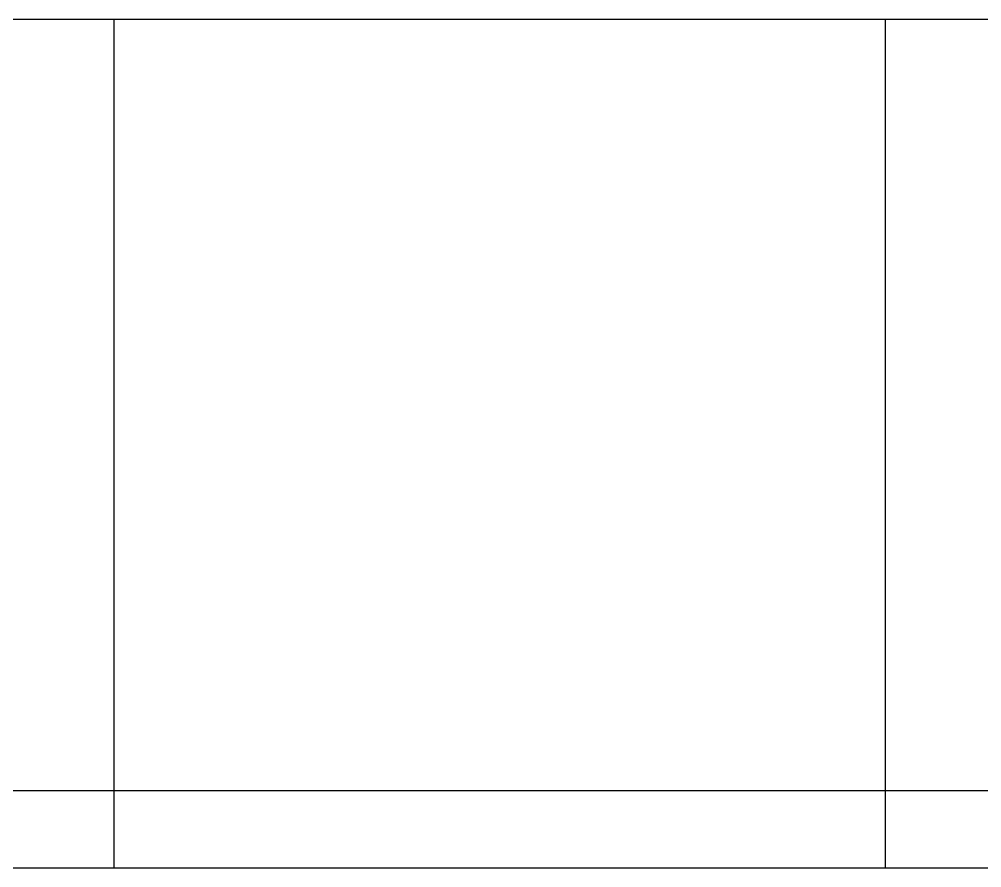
# Model space of a CAD drawing. Header units: millimetres. Extents: x 0 to 420000, y 0 to 44000.
# Drawn here: x 55069 to 105000, y 0 to 44000 of the extents above; entities that cross this region are included whole.
import ezdxf

# ---------------------------------------------------------------- set-up
doc = ezdxf.new("R2010")
doc.units = ezdxf.units.MM
doc.header["$LTSCALE"] = 10

# ---------------------------------------------------------------- blocks, each defined once
blk = doc.blocks.new('home_blk_13')
for p, q in [((0, 44000), (420000, 44000)), ((60000, 0), (60000, 44000)), ((100000, 0), (100000, 44000)), ((20000, 4000), (420000, 4000)), ((0, 0), (420000, 0)), ((80000, 0), (80000, 0))]:
    blk.add_line(p, q)

msp = doc.modelspace()

# ---------------------------------------------------------------- block references
at = {"color": 0, "linetype": 'ByBlock'}
msp.add_blockref('home_blk_13', (0, 0), dxfattribs=at)

doc.saveas('drawing.dxf')
